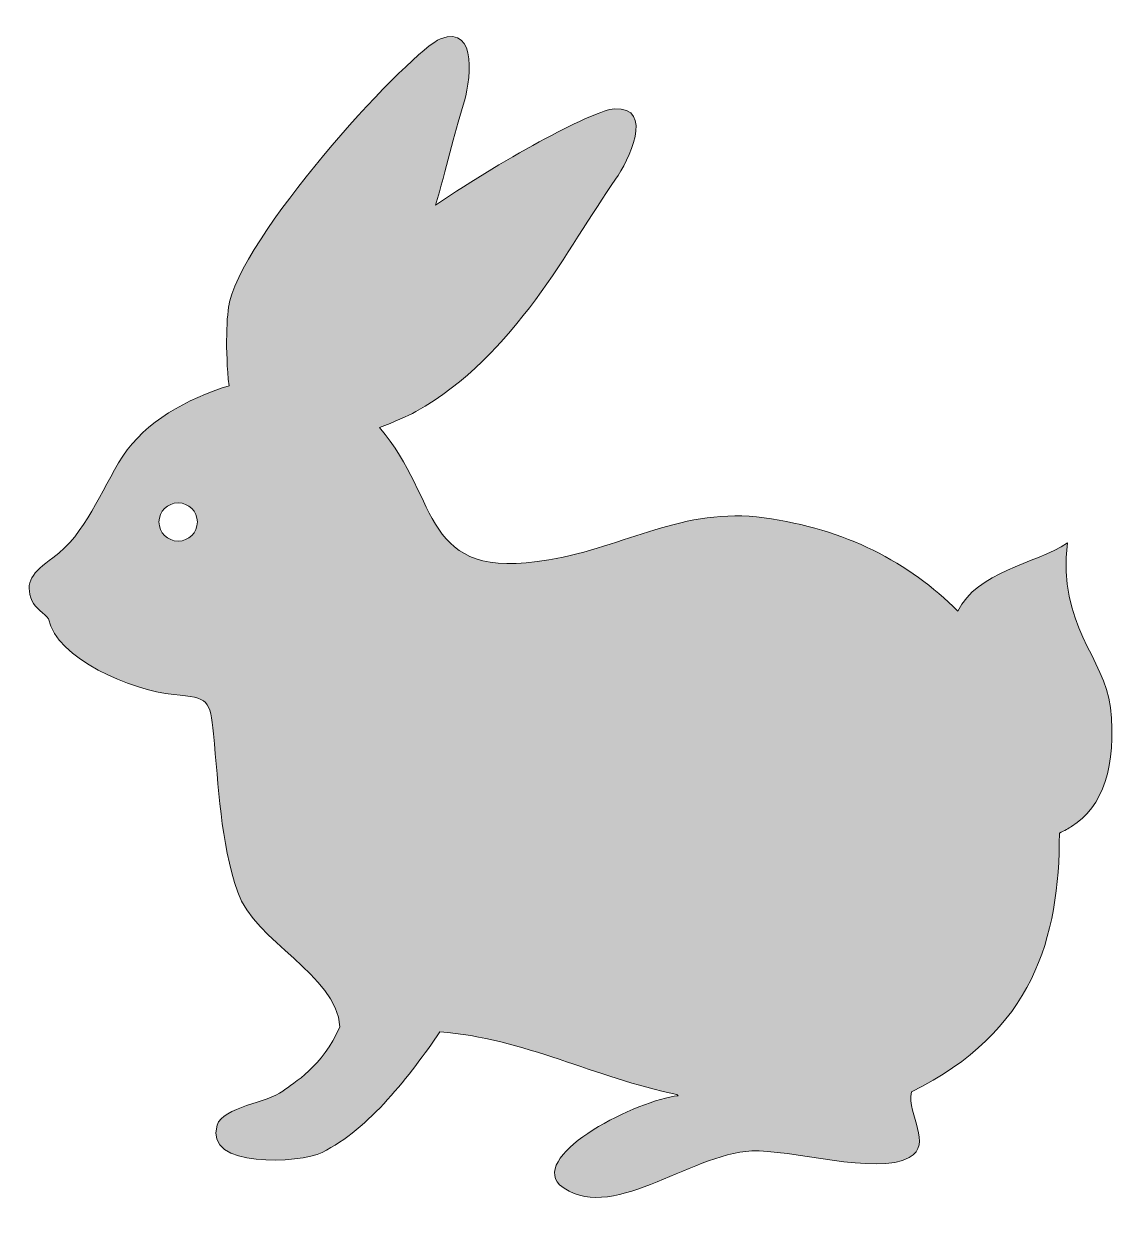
# Model space of a CAD drawing. Header units: inches. Extents: x 0 to 95, y -2 to 103.
import ezdxf

# ---------------------------------------------------------------- set-up
doc = ezdxf.new("R2010")
doc.units = ezdxf.units.IN
doc.header["$MEASUREMENT"] = 0
doc.layers.add('Layer 1', color=7, linetype='Continuous')

msp = doc.modelspace()

# ---------------------------------------------------------------- hatches: boundary and pattern name
at = {"layer": 'Layer 1', "true_color": 0xbbb3ae}
h = msp.add_hatch(color=253, dxfattribs=at)
h.dxf.hatch_style = 2
edge = h.paths.add_edge_path()
edge.add_spline(control_points=[(94.62, 42.89), (94.14, 47.2), (89.94, 50.14), (90.87, 57.29), (87.95, 55.39), (82.95, 54.78), (81.26, 51.31), (77.03, 55.6), (71.43, 58.5), (64.31, 59.48), (57.23, 60.46), (52.2, 56.94), (45.49, 55.8), (34.03, 53.85), (36.18, 61.04), (30.65, 67.37), (31.93, 67.88), (33.1, 68.36), (33.85, 68.78), (42.6, 73.71), (47.13, 83.16), (51.32, 89.12), (52.43, 90.69), (54.8, 95.47), (51.19, 95.27), (49.57, 95.18), (42, 91.23), (35.57, 86.83), (36.48, 90), (37.19, 93.02), (37.99, 95.58), (38.56, 97.41), (39.38, 102.69), (36, 101.4), (33.54, 100.46), (19.31, 85.16), (17.54, 78.39), (17.28, 77.38), (17.14, 74.1), (17.49, 71.04), (13.82, 69.9), (10.16, 67.88), (8.2, 64.87), (6.18, 61.75), (5, 58.11), (2.08, 55.98), (0.31, 54.68), (-0.45, 53.88), (0.27, 52.18), (0.49, 51.65), (1.38, 51.05), (1.69, 50.64), (2.38, 47.14), (8.95, 44.38), (12.67, 44.02), (15.72, 43.72), (15.83, 43.58), (16.13, 40.57), (16.59, 35.94), (16.72, 31.18), (18.25, 26.73), (19.75, 22.36), (26.85, 19.57), (27.2, 14.94), (25.68, 11.44), (23.14, 10.03), (22.19, 9.3), (20.9, 8.31), (16.96, 7.93), (16.45, 6.33), (15.24, 2.51), (23.68, 2.98), (25.65, 3.95), (29.74, 5.97), (33.37, 10.72), (35.95, 14.5), (43.26, 13.93), (49.56, 10.48), (56.68, 9.01), (56.72, 8.97), (56.75, 8.94), (56.79, 8.9), (53.34, 8.57), (43.88, 3.85), (46.4, 1.11), (50.77, -2.49), (57.71, 3.8), (63.23, 4.08), (66.47, 4.24), (74.19, 1.92), (77.02, 3.49), (79.11, 4.66), (76.81, 7.19), (77.2, 9.24), (87.84, 14.5), (90.17, 22.68), (90.15, 31.88), (90.6, 32.11), (90.98, 32.31), (91.22, 32.46), (93.94, 34.16), (95.19, 37.79), (94.62, 42.89)], knot_values=[0, 0, 0, 0, 1, 1, 1, 2, 2, 2, 3, 3, 3, 4, 4, 4, 5, 5, 5, 6, 6, 6, 7, 7, 7, 8, 8, 8, 9, 9, 9, 10, 10, 10, 11, 11, 11, 12, 12, 12, 13, 13, 13, 14, 14, 14, 15, 15, 15, 16, 16, 16, 17, 17, 17, 18, 18, 18, 19, 19, 19, 20, 20, 20, 21, 21, 21, 22, 22, 22, 23, 23, 23, 24, 24, 24, 25, 25, 25, 26, 26, 26, 27, 27, 27, 28, 28, 28, 29, 29, 29, 30, 30, 30, 31, 31, 31, 32, 32, 32, 33, 33, 33, 34, 34, 34, 34], degree=3, periodic=1)
edge = h.paths.add_edge_path()
edge.add_spline(control_points=[(13.04, 57.44), (12.11, 57.44), (11.36, 58.19), (11.36, 59.12), (11.36, 60.04), (12.11, 60.79), (13.04, 60.79), (13.97, 60.79), (14.72, 60.04), (14.72, 59.12), (14.72, 58.19), (13.97, 57.44), (13.04, 57.44)], knot_values=[0, 0, 0, 0, 1, 1, 1, 2, 2, 2, 3, 3, 3, 4, 4, 4, 4], degree=3, periodic=1)

# ---------------------------------------------------------------- linework, layer by layer
at = {"layer": 'Layer 1', "lineweight": 0}
for points, knots in [([(94.62, 42.89), (94.14, 47.2), (89.94, 50.14), (90.87, 57.29), (87.95, 55.39), (82.95, 54.78), (81.26, 51.31), (77.03, 55.6), (71.43, 58.5), (64.31, 59.48), (57.23, 60.46), (52.2, 56.94), (45.49, 55.8), (34.03, 53.85), (36.18, 61.04), (30.65, 67.37), (31.93, 67.88), (33.1, 68.36), (33.85, 68.78), (42.6, 73.71), (47.13, 83.16), (51.32, 89.12), (52.43, 90.69), (54.8, 95.47), (51.19, 95.27), (49.57, 95.18), (42, 91.23), (35.57, 86.83), (36.48, 90), (37.19, 93.02), (37.99, 95.58), (38.56, 97.41), (39.38, 102.69), (36, 101.4), (33.54, 100.46), (19.31, 85.16), (17.54, 78.39), (17.28, 77.38), (17.14, 74.1), (17.49, 71.04), (13.82, 69.9), (10.16, 67.88), (8.2, 64.87), (6.18, 61.75), (5, 58.11), (2.08, 55.98), (0.31, 54.68), (-0.45, 53.88), (0.27, 52.18), (0.49, 51.65), (1.38, 51.05), (1.69, 50.64), (2.38, 47.14), (8.95, 44.38), (12.67, 44.02), (15.72, 43.72), (15.83, 43.58), (16.13, 40.57), (16.59, 35.94), (16.72, 31.18), (18.25, 26.73), (19.75, 22.36), (26.85, 19.57), (27.2, 14.94), (25.68, 11.44), (23.14, 10.03), (22.19, 9.3), (20.9, 8.31), (16.96, 7.93), (16.45, 6.33), (15.24, 2.51), (23.68, 2.98), (25.65, 3.95), (29.74, 5.97), (33.37, 10.72), (35.95, 14.5), (43.26, 13.93), (49.56, 10.48), (56.68, 9.01), (56.72, 8.97), (56.75, 8.94), (56.79, 8.9), (53.34, 8.57), (43.88, 3.85), (46.4, 1.11), (50.77, -2.49), (57.71, 3.8), (63.23, 4.08), (66.47, 4.24), (74.19, 1.92), (77.02, 3.49), (79.11, 4.66), (76.81, 7.19), (77.2, 9.24), (87.84, 14.5), (90.17, 22.68), (90.15, 31.88), (90.6, 32.11), (90.98, 32.31), (91.22, 32.46), (93.94, 34.16), (95.19, 37.79), (94.62, 42.89)], [0, 0, 0, 0, 1, 1, 1, 2, 2, 2, 3, 3, 3, 4, 4, 4, 5, 5, 5, 6, 6, 6, 7, 7, 7, 8, 8, 8, 9, 9, 9, 10, 10, 10, 11, 11, 11, 12, 12, 12, 13, 13, 13, 14, 14, 14, 15, 15, 15, 16, 16, 16, 17, 17, 17, 18, 18, 18, 19, 19, 19, 20, 20, 20, 21, 21, 21, 22, 22, 22, 23, 23, 23, 24, 24, 24, 25, 25, 25, 26, 26, 26, 27, 27, 27, 28, 28, 28, 29, 29, 29, 30, 30, 30, 31, 31, 31, 32, 32, 32, 33, 33, 33, 34, 34, 34, 34]), ([(13.04, 57.44), (12.11, 57.44), (11.36, 58.19), (11.36, 59.12), (11.36, 60.04), (12.11, 60.79), (13.04, 60.79), (13.97, 60.79), (14.72, 60.04), (14.72, 59.12), (14.72, 58.19), (13.97, 57.44), (13.04, 57.44)], [0, 0, 0, 0, 1, 1, 1, 2, 2, 2, 3, 3, 3, 4, 4, 4, 4])]:
    msp.add_open_spline(points, degree=3, knots=knots, dxfattribs=at)

doc.saveas('drawing.dxf')
